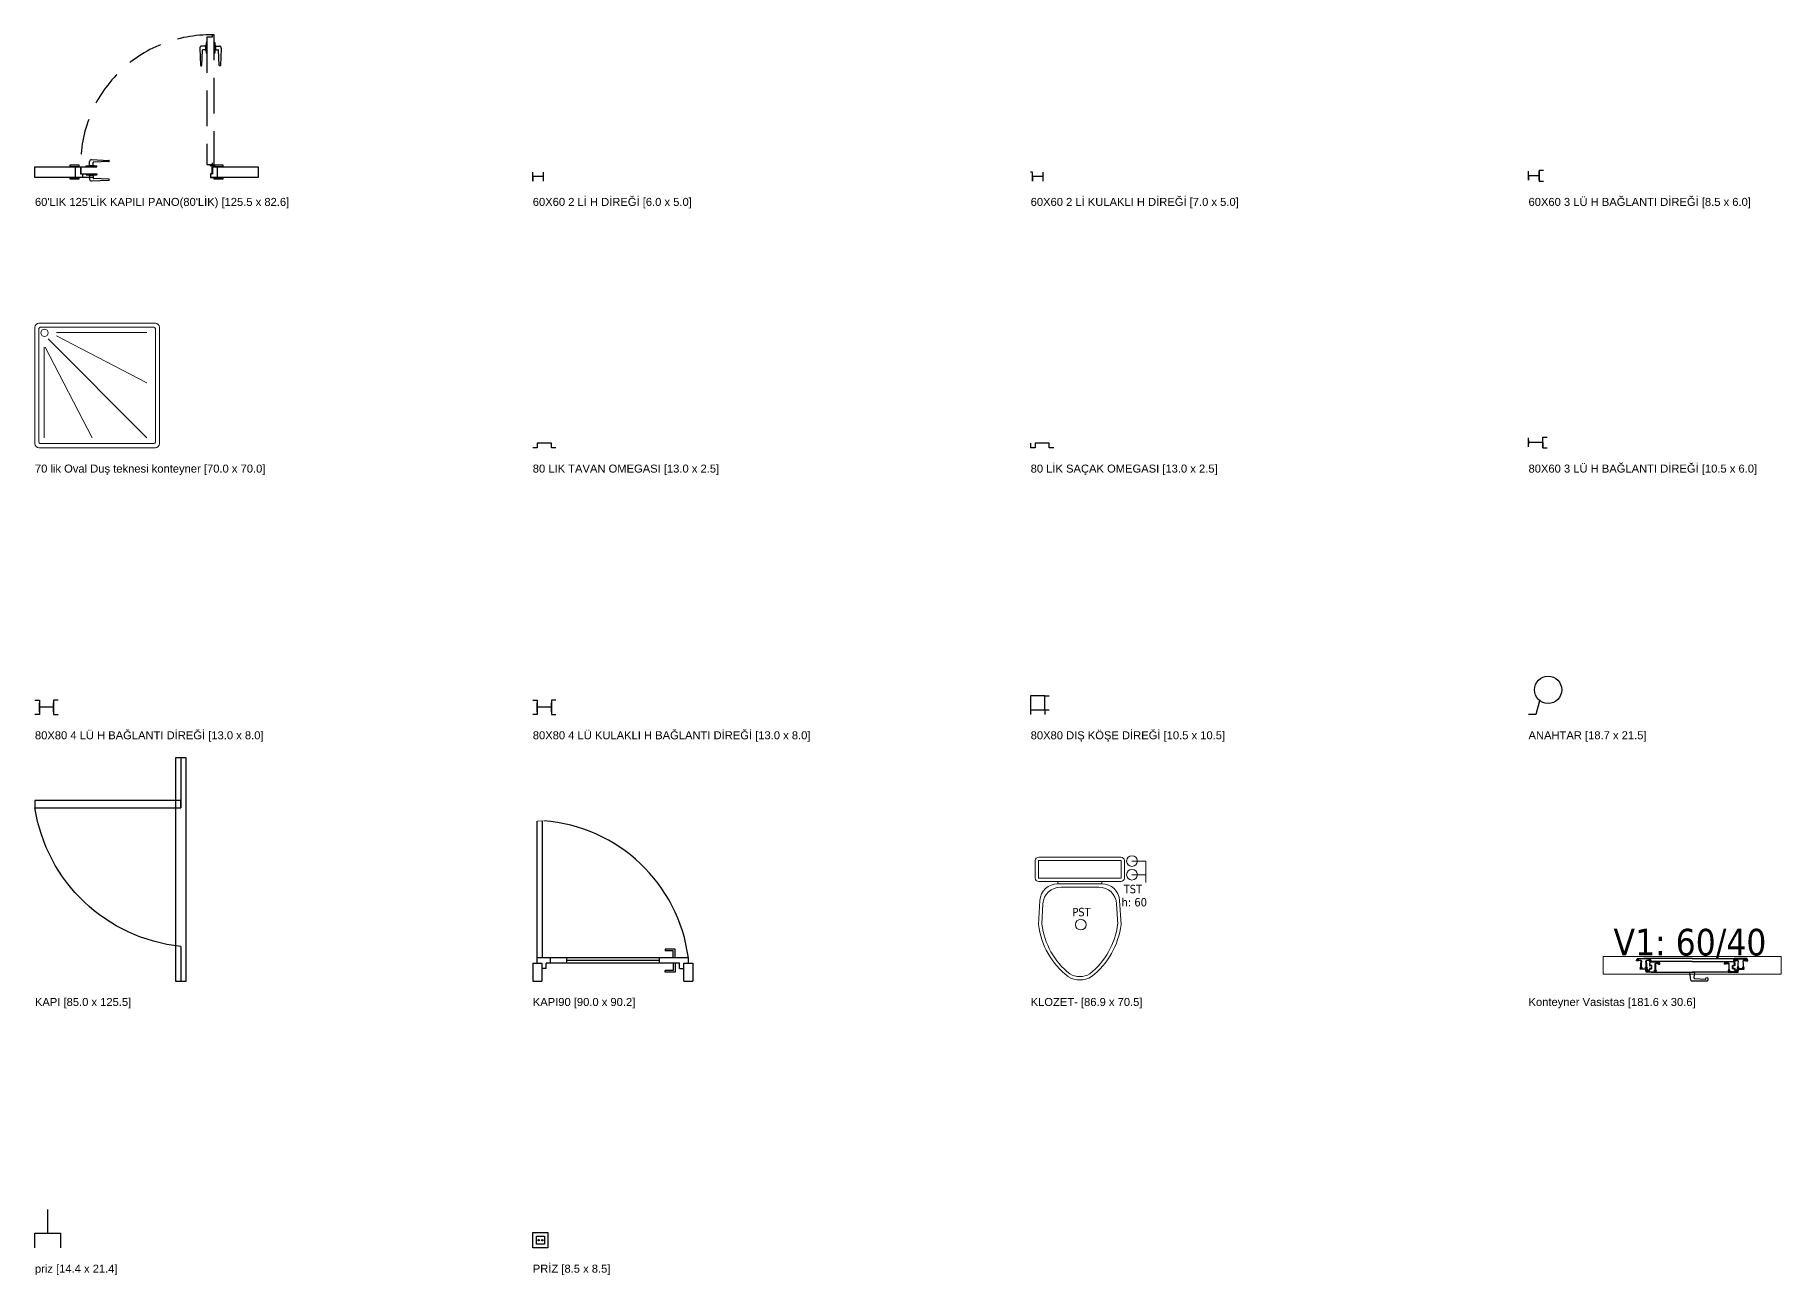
# Model space of a CAD drawing. Header units: centimetres. Extents: x -71 to 5571, y -2315 to 960.
# Drawn here: x 0 to 982, y -2315 to -1618 of the extents above; entities that cross this region are included whole.
import ezdxf

# ---------------------------------------------------------------- set-up
doc = ezdxf.new("R2010")
doc.units = ezdxf.units.CM
for name, pattern in [('ACAD_ISO07W100', [3, 0, -3]), ('DASHED2', [0.375, 0.25, -0.125]), ('HIDDEN', [9.525, 6.35, -3.175])]:
    doc.linetypes.add(name, pattern=pattern)
for name, color, linetype in [('0 max ref boşluk pano', 1, 'ACAD_ISO07W100'), ('2', 1, 'Continuous'), ('Elektrik', 1, 'Continuous'), ('KAPI', 6, 'Continuous'), ('KAPI-PLAN', 7, 'Continuous'), ('SABLON_KARTI', 9, 'Continuous')]:
    doc.layers.add(name, color=color, linetype=linetype)
doc.layers.add('PANO', color=7, linetype='Continuous', lineweight=50)
doc.layers.add('VİTRİFİYE', color=3, linetype='Continuous', lineweight=9)
doc.styles.add('ARIAL_TR', font='arial.ttf')

# ---------------------------------------------------------------- blocks, each defined once
blk = doc.blocks.new("60'LIK 125'LİK KAPILI PANO(80'LİK)")
at = {"color": 1, "lineweight": 25}
for p, q in [((92.76, 74.81), (93.2, 65.04)), ((95.96, 75.85), (93.76, 75.85)), ((93.82, 65.04), (94.18, 73.66)), ((95.96, 73.85), (94.38, 73.85)), ((95.96, 76.15), (95.96, 73.55)), ((96.16, 76.35), (96.26, 76.35)), ((96.16, 73.35), (96.26, 73.35)), ((96.26, 77.85), (96.26, 71.85)), ((96.76, 77.85), (96.26, 77.85)), ((96.76, 71.85), (96.26, 71.85)), ((100.76, 77.85), (101.26, 77.85)), ((100.76, 71.85), (101.26, 71.85)), ((101.26, 77.85), (101.26, 71.85)), ((101.36, 76.35), (101.26, 76.35)), ((101.36, 73.35), (101.26, 73.35)), ((101.56, 76.15), (101.56, 73.55)), ((101.56, 75.85), (103.76, 75.85)), ((101.56, 73.85), (103.13, 73.85)), ((103.7, 65.04), (103.33, 73.66)), ((104.76, 74.81), (104.31, 65.04)), ((93.4, 64.85), (93.62, 64.85)), ((104.11, 64.85), (103.9, 64.85))]:
    blk.add_line(p, q, dxfattribs=at)
at = {"lineweight": 25}
for p, q in [((30.78, 8.81), (30.78, 11.01)), ((31.83, 12.01), (41.59, 11.57)), ((32.78, 8.81), (32.78, 10.39)), ((41.59, 10.95), (32.97, 10.59)), ((41.78, 11.37), (41.78, 11.15)), ((99.82, 7.61), (99.82, 10.15)), ((19.75, 9.01), (24.75, 9.01)), ((19.75, 8.01), (19.75, 9.01)), ((24.75, 8.01), (19.75, 8.01)), ((19.75, 2.01), (24.75, 2.01)), ((19.75, 1.01), (19.75, 2.01)), ((24.75, 1.01), (19.75, 1.01)), ((22.75, 8.01), (25.59, 8.01)), ((26.75, 2.01), (22.75, 2.01)), ((24.75, 9.01), (24.75, 8.01)), ((24.75, 2.01), (24.75, 1.01)), ((25.59, 8.01), (25.59, 4.01)), ((25.59, 4.01), (26.75, 4.01)), ((25.78, 8.01), (25.78, 4.01)), ((26.75, 4.01), (26.75, 2.01)), ((28.78, 8.51), (34.78, 8.51)), ((28.78, 8.01), (28.78, 8.51)), ((28.78, 8.01), (34.78, 8.01)), ((28.78, 4.01), (28.78, 3.51)), ((28.78, 4.01), (34.78, 4.01)), ((28.78, 3.51), (34.78, 3.51)), ((30.28, 8.61), (30.28, 8.51)), ((30.28, 3.41), (30.28, 3.51)), ((30.48, 8.81), (33.08, 8.81)), ((30.48, 3.21), (33.08, 3.21)), ((30.78, 3.21), (30.78, 1.01)), ((31.83, 0.01), (41.59, 0.46)), ((32.78, 3.21), (32.78, 1.64)), ((41.59, 1.07), (32.97, 1.44)), ((33.28, 8.61), (33.28, 8.51)), ((33.28, 3.41), (33.28, 3.51)), ((34.78, 8.01), (34.78, 8.51)), ((34.78, 4.01), (34.78, 3.51)), ((41.78, 0.66), (41.78, 0.87)), ((98.36, 8.69), (101.28, 8.69)), ((99.91, 4.01), (98.75, 4.01)), ((98.75, 4.01), (98.75, 2.01)), ((98.75, 2.01), (102.75, 2.01)), ((99.72, 4.01), (99.72, 8.01)), ((102.75, 8.01), (99.91, 8.01)), ((99.91, 8.01), (99.91, 4.01)), ((100.75, 9.01), (105.75, 9.01)), ((105.75, 8.01), (100.75, 8.01)), ((100.75, 2.01), (105.75, 2.01)), ((100.75, 1.01), (100.75, 2.01)), ((105.75, 1.01), (100.75, 1.01)), ((100.76, 8.01), (100.76, 9.01)), ((105.75, 2.01), (105.75, 1.01)), ((105.76, 9.01), (105.76, 8.01))]:
    blk.add_line(p, q, dxfattribs=at)
blk.add_circle((99.82, 8.69), 0.583, dxfattribs=at)
at = {"color": 1, "linetype": 'DASHED2', "lineweight": 25, "ltscale": 80}
blk.add_arc((98.35, 9.59), 72.58, 88.75352, 181.24304, dxfattribs=at)
at = {"color": 1, "lineweight": 25}
for centre, radius, start, end in [((93.76, 74.85), 1, 90, 182.60256), ((94.38, 73.65), 0.2, 90, 177.5839), ((96.16, 76.15), 0.2, 90, 180), ((96.16, 73.55), 0.2, 180, 270), ((101.36, 76.15), 0.2, 0, 90), ((101.36, 73.55), 0.2, 270, 0), ((103.13, 73.65), 0.2, 2.4161, 90), ((103.76, 74.85), 1, 357.39744, 90), ((93.4, 65.05), 0.2, 182.60256, 270), ((93.62, 65.05), 0.2, 270, 357.39744), ((103.9, 65.05), 0.2, 182.60256, 270), ((104.11, 65.05), 0.2, 270, 357.39744)]:
    blk.add_arc(centre, radius, start, end, dxfattribs=at)
at = {"lineweight": 25}
for centre, radius, start, end in [((31.78, 11.01), 1, 87.39744, 180), ((32.98, 10.39), 0.2, 92.4161, 180), ((41.58, 11.37), 0.2, 0, 87.39744), ((41.58, 11.15), 0.2, 272.60256, 0), ((30.48, 8.61), 0.2, 90, 180), ((30.48, 3.41), 0.2, 180, 270), ((31.78, 1.01), 1, 180, 272.60256), ((32.98, 1.64), 0.2, 180, 267.5839), ((33.08, 8.61), 0.2, 0, 90), ((33.08, 3.41), 0.2, 270, 0), ((41.58, 0.87), 0.2, 0, 87.39744), ((41.58, 0.66), 0.2, 272.60256, 0)]:
    blk.add_arc(centre, radius, start, end, dxfattribs=at)
at = {"layer": 'KAPI-PLAN', "color": 1, "linetype": 'DASHED2', "lineweight": 25, "ltscale": 80}
for p, q in [((96.76, 80.85), (96.76, 9.31)), ((99.76, 80.85), (96.76, 80.85)), ((99.76, 82.15), (99.76, 80.85)), ((100.76, 82.15), (99.76, 82.15)), ((100.76, 8.01), (100.76, 82.15)), ((96.76, 9.31), (99.76, 9.31)), ((99.76, 9.31), (99.76, 8.01)), ((99.76, 8.01), (100.76, 8.01))]:
    blk.add_line(p, q, dxfattribs=at)
at = {"layer": 'PANO', "lineweight": 25, "ltscale": 100}
for p, q in [((22.75, 2.01), (22.75, 8.01)), ((25.78, 8.01), (34.78, 8.01)), ((25.78, 4.01), (34.78, 4.01)), ((98.75, 4.01), (99.72, 4.01)), ((102.75, 2.01), (102.75, 8.01))]:
    blk.add_line(p, q, dxfattribs=at)
for points in [[(0, 8.01), (34.78, 8.01)], [(32.78, 2.01), (0, 2.01), (0, 8.01)], [(99.72, 8.01), (125.5, 8.01), (125.5, 2.01), (98.75, 2.01)]]:
    blk.add_lwpolyline(points, dxfattribs=at)
blk = doc.blocks.new('60X60 2 Lİ H DİREĞİ')
at = {"color": 212}
for p, q in [((0, 0), (0, 5)), ((6, 2.5), (0, 2.5)), ((0, 2.5), (0, 0)), ((6, 0), (6, 5)), ((6, 0), (6, 2.5))]:
    blk.add_line(p, q, dxfattribs=at)
blk = doc.blocks.new('60X60 2 Lİ KULAKLI H DİREĞİ')
at = {"color": 95}
for p, q in [((1, 5), (0, 5)), ((1, 0), (1, 5)), ((7, 2.5), (1, 2.5)), ((1, 2.5), (1, 0)), ((7, 0), (7, 5)), ((7, 0), (7, 2.5))]:
    blk.add_line(p, q, dxfattribs=at)
blk = doc.blocks.new('60X60 3 LÜ H BAĞLANTI DİREĞİ')
at = {"color": 31}
for p, q in [((0, 0.5), (0, 5.5)), ((6, 3), (0, 3)), ((0, 3), (0, 0.5)), ((8.5, 6), (6, 6)), ((6, 6), (6, 0)), ((6, 0.5), (6, 5.5)), ((6, 0.5), (6, 3)), ((6, 0), (8.5, 0))]:
    blk.add_line(p, q, dxfattribs=at)
blk = doc.blocks.new('70 lik Oval Duş teknesi konteyner')
at = {"layer": 'VİTRİFİYE', "color": 4, "lineweight": 13}
for p, q in [((2.28, 70), (67.72, 70)), ((0, 2.28), (0, 67.72)), ((2.28, 3.05), (2.28, 66.96)), ((3.04, 67.72), (66.96, 67.72)), ((7.39, 61.22), (63.02, 5.6)), ((12.15, 64.72), (63.02, 64.72)), ((12.15, 62.92), (63.02, 36.43)), ((67.72, 66.96), (67.72, 3.04)), ((70, 67.72), (70, 2.28)), ((5.28, 5.6), (5.28, 56.47)), ((5.7, 56.47), (32.19, 5.6)), ((67.72, 0), (2.28, 0)), ((66.96, 2.28), (3.04, 2.28))]:
    blk.add_line(p, q, dxfattribs=at)
blk.add_circle((5.4, 64.6), 2.03, dxfattribs=at)
for centre, radius, start, end in [((2.28, 67.72), 2.28, 90, 180), ((67.72, 67.72), 2.28, 0, 90), ((3.04, 66.96), 0.76, 90, 180.09734), ((66.96, 66.96), 0.76, 0, 90), ((2.28, 2.28), 2.28, 180, 270), ((3.04, 3.04), 0.76, 179.54319, 270.45682), ((66.96, 3.04), 0.76, 270, 0), ((67.72, 2.28), 2.28, 270, 0)]:
    blk.add_arc(centre, radius, start, end, dxfattribs=at)
blk = doc.blocks.new('80 LIK TAVAN OMEGASI')
at = {"color": 5}
for p, q in [((2.5, 0), (0, 0)), ((10.5, 2.5), (2.5, 2.5)), ((2.5, 2.5), (2.5, 0)), ((10.5, 0), (10.5, 2.5)), ((13, 0), (10.5, 0))]:
    blk.add_line(p, q, dxfattribs=at)
blk = doc.blocks.new('80 LİK SAÇAK OMEGASI')
at = {"color": 34}
for p, q in [((0, 2.5), (0, 0)), ((2.5, 0), (0, 0)), ((10.5, 2.5), (2.5, 2.5)), ((2.5, 2.5), (2.5, 0)), ((10.5, 0), (10.5, 2.5)), ((13, 0), (10.5, 0))]:
    blk.add_line(p, q, dxfattribs=at)
blk = doc.blocks.new('80X60 3 LÜ H BAĞLANTI DİREĞİ')
at = {"color": 31}
for p, q in [((0, 0.5), (0, 5.5)), ((0, 4.25), (0, 1.75)), ((8, 3), (0, 3)), ((8, 0), (8, 6)), ((8, 6), (10.5, 6)), ((8, 3), (8, 0)), ((8, 0), (10.5, 0))]:
    blk.add_line(p, q, dxfattribs=at)
blk = doc.blocks.new('80X80 4 LÜ H BAĞLANTI DİREĞİ')
at = {"color": 23}
for p, q in [((0, 8), (2.5, 8)), ((2.5, 0), (0, 0)), ((2.5, 8), (2.5, 0)), ((2.5, 1.5), (2.5, 6.5)), ((2.5, 1.5), (2.5, 6.5)), ((10.5, 4), (2.5, 4)), ((2.5, 4), (2.5, 1.5)), ((2.5, 1.5), (2.5, 4)), ((13, 8), (10.5, 8)), ((10.5, 8), (10.5, 0)), ((10.5, 1.5), (10.5, 6.5)), ((10.5, 1.5), (10.5, 4)), ((10.5, 0), (13, 0))]:
    blk.add_line(p, q, dxfattribs=at)
blk = doc.blocks.new('80X80 4 LÜ KULAKLI H BAĞLANTI DİREĞİ')
at = {"color": 56}
for p, q in [((0, 8), (2.5, 8)), ((2.5, 0), (0, 0)), ((2.5, 8), (2.5, 0)), ((2.5, 1.5), (2.5, 6.5)), ((2.5, 1.5), (2.5, 6.5)), ((10.5, 4), (2.5, 4)), ((2.5, 4), (2.5, 1.5)), ((2.5, 1.5), (2.5, 4)), ((13, 8), (10.5, 8)), ((10.5, 8), (10.5, 0)), ((10.5, 1.5), (10.5, 6.5)), ((10.5, 1.5), (10.5, 4)), ((10.5, 0), (13, 0))]:
    blk.add_line(p, q, dxfattribs=at)
blk = doc.blocks.new('80X80 DIŞ KÖŞE DİREĞİ')
at = {"color": 1}
for p, q in [((8, 10.5), (10.5, 10.5)), ((0, 2.5), (0, 0)), ((8, 2.5), (7.93, 0)), ((8, 2.5), (10.5, 2.5))]:
    blk.add_line(p, q, dxfattribs=at)
blk.add_lwpolyline([(0, 2.5), (8, 2.5), (8, 10.5), (0, 10.5)], close=True, dxfattribs=at)
blk = doc.blocks.new('ANAHTAR')
at = {"layer": 'Elektrik', "color": 20}
for p, q in [((4.09, 0), (0, 0)), ((6.14, 7.67), (4.09, 0))]:
    blk.add_line(p, q, dxfattribs=at)
blk.add_circle((11, 13.8), 7.67, dxfattribs=at)
blk = doc.blocks.new('KAPI')
for points in [[(79, 125.5), (79, 0), (85, 0), (85, 125.5)], [(79, 125.5), (79, 0), (85, 0), (85, 125.5)], [(85, 0), (85, 125.5), (79, 125.5), (79, 0)]]:
    blk.add_lwpolyline(points, close=True)
at = {"layer": '0 max ref boşluk pano', "linetype": 'ByBlock'}
for points in [[(82, 125.5), (82, 97.5)], [(82, 19.5), (82, 0)]]:
    blk.add_lwpolyline(points, dxfattribs=at)
blk.add_lwpolyline([(82, 19.5, -0.341049), (0, 97.5), (82, 97.5), (82, 101.5), (0, 101.5), (0, 97.5)], format="xyb", dxfattribs=at)
blk = doc.blocks.new('KAPI90')
at = {"layer": 'KAPI', "color": 2, "linetype": 'HIDDEN', "lineweight": 13, "ltscale": 0.5}
blk.add_line((2.5, 90), (5.51, 90.16), dxfattribs=at)
at = {"layer": 'KAPI', "color": 2}
for p, q in [((2.5, 10), (2.5, 90)), ((5.51, 13), (5.51, 90.16)), ((0, 10), (5, 10)), ((0, 10), (0, 0)), ((87.5, 13), (2.5, 13)), ((5, 10), (5, 0)), ((82.5, 10), (7.5, 10)), ((7.5, 7), (7.5, 10)), ((10, 10), (10, 13)), ((18.97, 13), (18.97, 10)), ((71.03, 11.5), (18.97, 11.5)), ((71.03, 13), (71.03, 10)), ((80, 18), (74.47, 18)), ((74.47, 18), (74.47, 17)), ((79, 17), (74.47, 17)), ((79, 13), (79, 17)), ((79, 10), (79, 6)), ((80, 13), (80, 18)), ((80, 10), (80, 5)), ((82.5, 7), (82.5, 10)), ((85, 0), (85, 10)), ((85, 10), (90, 10)), ((87.5, 10), (87.5, 13)), ((90, 10), (90, 0)), ((0, 0), (5, 0)), ((7.5, 7), (5, 7)), ((79, 6), (74.47, 6)), ((74.47, 5), (74.47, 6)), ((80, 5), (74.47, 5)), ((82.5, 7), (85, 7)), ((85, 0), (90, 0))]:
    blk.add_line(p, q, dxfattribs=at)
blk.add_arc((-0.67, 1.52), 88.92, 7.42152, 85.59361, dxfattribs=at)
blk = doc.blocks.new('KLOZET-')
at = {"layer": 'PANO', "color": 4, "lineweight": 20, "ltscale": 100}
for p, q in [((64.87, 67.52), (57, 67.52)), ((57, 59.82), (64.87, 59.82)), ((64.87, 59.82), (64.87, 67.52)), ((64.87, 59.82), (64.87, 55.51))]:
    blk.add_line(p, q, dxfattribs=at)
for centre in [(57, 67.52), (57, 59.82), (28.18, 31.74)]:
    blk.add_circle(centre, 3, dxfattribs=at)
at = {"layer": 'VİTRİFİYE', "color": 4, "lineweight": 13}
for p, q in [((50.69, 69.76), (4.58, 69.76)), ((2.58, 67.76), (2.58, 57.95)), ((50.82, 67.89), (4.45, 67.89)), ((4.45, 67.89), (4.45, 57.82)), ((50.82, 57.82), (50.82, 67.89)), ((52.69, 57.95), (52.69, 67.76)), ((4.45, 57.82), (50.82, 57.82)), ((4.58, 55.95), (50.69, 55.95)), ((15.2, 54.74), (15.2, 55.95)), ((40.06, 54.74), (15.2, 54.74)), ((38.36, 52.87), (16.91, 52.87)), ((40.06, 54.74), (40.06, 55.95)), ((5.22, 45.31), (4.45, 31.82)), ((6.92, 43.39), (6.32, 31.95)), ((48.94, 31.95), (48.35, 43.39)), ((50.82, 31.82), (50.05, 45.31))]:
    blk.add_line(p, q, dxfattribs=at)
for centre, radius, start, end in [((4.58, 67.76), 2, 90, 180), ((50.69, 67.76), 2, 0, 90), ((4.58, 57.95), 2, 180, 270), ((15.2, 44.74), 10, 90, 176.73734), ((16.91, 42.87), 10, 90, 177.00587), ((38.36, 42.87), 10, 2.99413, 90), ((40.06, 44.74), 10, 3.26266, 90), ((50.69, 57.95), 2, 270, 0), ((47.93, 37.05), 43.79, 186.86162, 232.06285), ((47.99, 37.07), 41.98, 186.99475, 231.73082), ((7.27, 37.07), 41.98, 308.26918, 353.00525), ((7.34, 37.05), 43.79, 307.93715, 353.13838), ((27.63, 13.22), 12.59, 238.24964, 301.75036), ((27.63, 13.22), 10.72, 238.24964, 301.75036)]:
    blk.add_arc(centre, radius, start, end, dxfattribs=at)
at = {"char_height": 4.725, "width": 57.1983, "attachment_point": 5, "style": 'ARIAL_TR'}
for s, insert in [('{\\fTahoma|b0|i0|c162|p34;TST}', (57.5, 51.73)), ('{\\fTahoma|b0|i0|c162|p34;PST}', (28.6, 38.77)), ('{\\fTahoma|b0|i0|c162|p34;h: 60 }', (58.28, 44.31))]:
    blk.add_mtext(s, dxfattribs=dict(at, insert=insert))
blk = doc.blocks.new('Konteyner Vasistas')
at = {"layer": '2'}
for p, q in [((92.04, 12.7), (64.77, 12.7)), ((92.04, 11), (70.67, 11)), ((92.04, 12.7), (119.32, 12.7)), ((92.04, 11), (113.42, 11)), ((69.04, 5), (92.04, 5)), ((115.05, 5), (92.04, 5))]:
    blk.add_line(p, q, dxfattribs=at)
for points in [[(61.27, 11.45), (61.27, 11.4), (61.18, 11.31, -0.198912), (61.15, 11.3), (60.82, 11.3, -0.414214), (60.77, 11.35), (60.77, 11.59, -0.090038), (60.77, 11.61), (61.13, 12.57, -0.31252), (61.32, 12.7), (68.22, 12.7, -0.31252), (68.4, 12.57), (68.77, 11.6), (68.77, 11.35, -0.414214), (68.72, 11.3), (68.39, 11.3, -0.198912), (68.35, 11.31), (68.27, 11.4), (68.27, 11.45, -0.414214), (68.32, 11.5), (68.5, 11.5), (68.5, 11.6), (68.44, 11.77, 0.31252), (68.39, 11.8), (68.02, 11.8, 0.414214), (67.97, 11.75), (67.97, 11.5), (68.02, 11.5, -0.618034), (68.07, 11.4), (67.98, 11.31, -0.198912), (67.95, 11.3), (67.77, 11.3, -0.414214), (67.72, 11.35), (67.72, 11.85, -0.414214), (67.92, 12.05), (68.26, 12.05, 0.523787), (68.31, 12.12), (68.19, 12.42, 0.31252), (68.15, 12.45), (61.39, 12.45, 0.31252), (61.34, 12.42), (61.23, 12.12, 0.523787), (61.28, 12.05), (61.62, 12.05, -0.414214), (61.82, 11.85), (61.82, 11.35, -0.414214), (61.77, 11.3), (61.59, 11.3, -0.198912), (61.55, 11.31), (61.47, 11.4), (61.47, 11.45, -0.414214), (61.52, 11.5), (61.57, 11.5), (61.57, 11.75, 0.414214), (61.52, 11.8), (61.14, 11.8, 0.31252), (61.1, 11.77), (61.04, 11.6), (61.04, 11.5), (61.22, 11.5, -0.414214)], [(61.82, 11.5), (61.82, 11.7), (62.98, 11.7, -0.436313), (63.48, 11.16), (63.37, 9.7), (63.37, 7.9), (63.52, 7.9, -0.414214), (63.72, 7.7), (63.72, 7, 0.414214), (63.77, 6.95), (65.77, 6.95, 0.414214), (65.82, 7), (65.82, 7.7, -0.414214), (66.02, 7.9), (66.17, 7.9), (66.17, 9.7), (66.06, 11.16, -0.436541), (66.56, 11.7), (67.72, 11.7), (67.72, 11.5), (66.56, 11.5, 0.436313), (66.26, 11.18), (66.37, 9.7), (66.37, 7.85, 0.198912), (66.38, 7.82), (66.43, 7.77, 0.242359), (66.48, 7.75), (66.67, 7.79, -1.148526), (66.77, 7.8), (66.77, 7.64, -0.366473), (66.73, 7.59), (66.47, 7.55, -0.041448), (66.47, 7.55), (66.32, 7.55, -0.414214), (66.27, 7.6), (66.27, 7.63, 0.198912), (66.25, 7.66), (66.18, 7.74, 0.198912), (66.15, 7.75), (66.07, 7.75, 0.414214), (66.02, 7.7), (66.02, 7, 0.414214), (66.07, 6.95), (66.47, 6.95, 0.414214), (66.52, 7), (66.52, 7.01, -0.35729), (66.56, 7.06), (66.71, 7.09, -0.473525), (66.77, 7.04), (66.77, 6.75, -0.414214), (66.72, 6.7), (62.82, 6.7, -0.414214), (62.77, 6.75), (62.77, 7.04, -0.473525), (62.83, 7.09), (62.98, 7.06, -0.35729), (63.02, 7.01), (63.02, 7, 0.414214), (63.07, 6.95), (63.47, 6.95, 0.414214), (63.52, 7), (63.52, 7.7, 0.414214), (63.47, 7.75), (63.39, 7.75, 0.198912), (63.35, 7.74), (63.28, 7.66, 0.198912), (63.27, 7.63), (63.27, 7.6, -0.414214), (63.22, 7.55), (63.07, 7.55), (62.81, 7.59, -0.366473), (62.77, 7.64), (62.77, 7.8, -1.148526), (62.87, 7.79), (63.06, 7.75, 0.242359), (63.1, 7.77), (63.15, 7.82, 0.198912), (63.17, 7.85), (63.17, 9.7), (63.28, 11.18, 0.436313), (62.98, 11.5)], [(122.82, 11.45), (122.82, 11.4), (122.91, 11.31, 0.198912), (122.94, 11.3), (123.27, 11.3, 0.414214), (123.32, 11.35), (123.32, 11.59, 0.090038), (123.32, 11.61), (122.96, 12.57, 0.31252), (122.77, 12.7), (115.87, 12.7, 0.31252), (115.68, 12.57), (115.32, 11.6), (115.32, 11.35, 0.414214), (115.37, 11.3), (115.7, 11.3, 0.198912), (115.73, 11.31), (115.82, 11.4), (115.82, 11.45, 0.414214), (115.77, 11.5), (115.59, 11.5), (115.59, 11.6), (115.65, 11.77, -0.31252), (115.7, 11.8), (116.07, 11.8, -0.414214), (116.12, 11.75), (116.12, 11.5), (116.07, 11.5, 0.618034), (116.02, 11.4), (116.11, 11.31, 0.198912), (116.14, 11.3), (116.32, 11.3, 0.414214), (116.37, 11.35), (116.37, 11.85, 0.414214), (116.17, 12.05), (115.83, 12.05, -0.523787), (115.78, 12.12), (115.89, 12.42, -0.31252), (115.94, 12.45), (122.7, 12.45, -0.31252), (122.75, 12.42), (122.86, 12.12, -0.523787), (122.81, 12.05), (122.47, 12.05, 0.414214), (122.27, 11.85), (122.27, 11.35, 0.414214), (122.32, 11.3), (122.5, 11.3, 0.198912), (122.53, 11.31), (122.62, 11.4), (122.62, 11.45, 0.414214), (122.57, 11.5), (122.52, 11.5), (122.52, 11.75, -0.414214), (122.57, 11.8), (122.94, 11.8, -0.31252), (122.99, 11.77), (123.05, 11.6), (123.05, 11.5), (122.87, 11.5, 0.414214)], [(122.27, 11.5), (122.27, 11.7), (121.11, 11.7, 0.436313), (120.61, 11.16), (120.72, 9.7), (120.72, 7.9), (120.57, 7.9, 0.414214), (120.37, 7.7), (120.37, 7, -0.414214), (120.32, 6.95), (118.32, 6.95, -0.414214), (118.27, 7), (118.27, 7.7, 0.414214), (118.07, 7.9), (117.92, 7.9), (117.92, 9.7), (118.03, 11.16, 0.436541), (117.53, 11.7), (116.37, 11.7), (116.37, 11.5), (117.53, 11.5, -0.436313), (117.83, 11.18), (117.72, 9.7), (117.72, 7.85, -0.198912), (117.7, 7.82), (117.65, 7.77, -0.242359), (117.61, 7.75), (117.42, 7.79, 1.148526), (117.32, 7.8), (117.32, 7.64, 0.366473), (117.36, 7.59), (117.61, 7.55, 0.041448), (117.62, 7.55), (117.77, 7.55, 0.414214), (117.82, 7.6), (117.82, 7.63, -0.198912), (117.83, 7.66), (117.9, 7.74, -0.198912), (117.94, 7.75), (118.02, 7.75, -0.414214), (118.07, 7.7), (118.07, 7, -0.414214), (118.02, 6.95), (117.62, 6.95, -0.414214), (117.57, 7), (117.57, 7.01, 0.35729), (117.53, 7.06), (117.38, 7.09, 0.473525), (117.32, 7.04), (117.32, 6.75, 0.414214), (117.37, 6.7), (121.27, 6.7, 0.414214), (121.32, 6.75), (121.32, 7.04, 0.473525), (121.26, 7.09), (121.11, 7.06, 0.35729), (121.07, 7.01), (121.07, 7, -0.414214), (121.02, 6.95), (120.62, 6.95, -0.414214), (120.57, 7), (120.57, 7.7, -0.414214), (120.62, 7.75), (120.7, 7.75, -0.198912), (120.74, 7.74), (120.81, 7.66, -0.198912), (120.82, 7.63), (120.82, 7.6, 0.414214), (120.87, 7.55), (121.02, 7.55), (121.28, 7.59, 0.366473), (121.32, 7.64), (121.32, 7.8, 1.148526), (121.22, 7.79), (121.03, 7.75, -0.242359), (120.99, 7.77), (120.93, 7.82, -0.198912), (120.92, 7.85), (120.92, 9.7), (120.81, 11.18, -0.436313), (121.11, 11.5)], [(100.79, 1.5), (100.79, 0.5, -0.414214), (100.29, 0), (91.75, 0, -0.385314), (91.25, 0.45), (90.79, 5), (93.29, 5), (92.97, 2.01, 0.424248), (93.43, 1.46), (99.47, 1.02, 0.435641), (99.79, 1.32), (99.79, 1.5, -1)]]:
    blk.add_lwpolyline(points, format="xyb", close=True, dxfattribs=at)
for points in [[(66.06, 6.4), (66.38, 6.4, -0.198912), (66.41, 6.39), (66.5, 6.3), (66.5, 6.25, -0.414214), (66.45, 6.2), (66.27, 6.2), (66.27, 6.1), (66.3, 5.94, 0.362465), (66.34, 5.9), (66.75, 5.9, 0.414214), (66.8, 5.95), (66.8, 6.2), (66.75, 6.2, -0.618034), (66.7, 6.3), (66.79, 6.39, -0.198912), (66.82, 6.4), (67, 6.4, -0.414214), (67.05, 6.35), (67.05, 5.85, -0.414214), (66.85, 5.65), (66.41, 5.65, 0.467928), (66.36, 5.59), (66.41, 5.29, 0.362465), (66.46, 5.25), (70.87, 5.25, 0.414214), (70.92, 5.3), (70.92, 6, -0.414214), (71.12, 6.2), (71.27, 6.2), (71.27, 8), (71.16, 9.46, -0.436541), (71.66, 10), (72.82, 10), (72.82, 9.8), (71.66, 9.8, 0.436313), (71.36, 9.48), (71.47, 8), (71.47, 6.15, 0.198912), (71.48, 6.12), (71.53, 6.07, 0.242359), (71.58, 6.05), (71.77, 6.09, -1.148526), (71.87, 6.1), (71.87, 5.94, -0.366473), (71.83, 5.89), (71.57, 5.85, -0.041448), (71.57, 5.85), (71.42, 5.85, -0.414214), (71.37, 5.9), (71.37, 5.93, 0.198912), (71.35, 5.96), (71.28, 6.04, 0.198912), (71.25, 6.05), (71.17, 6.05, 0.414214), (71.12, 6), (71.12, 5.3, 0.414214), (71.17, 5.25), (71.57, 5.25, 0.414214), (71.62, 5.3), (71.62, 5.31, -0.35729), (71.66, 5.36), (71.81, 5.39, -0.473525), (71.87, 5.34), (71.87, 5.05, -0.414214), (71.82, 5), (66.25, 5, -0.362465), (66.21, 5.04), (65.97, 6.34, -0.467928), (66.02, 6.4), (66.06, 6.4)], [(68.22, 10.75), (68.02, 10.75), (68.22, 10.75), (68.22, 10.2, -0.414214), (68.17, 10.15), (68.02, 10.15, 0.414214), (67.97, 10.1), (67.97, 8.75, 0.414214), (68.02, 8.7), (68.17, 8.7, -0.414214), (68.22, 8.65), (68.22, 8.55, 0.414214), (68.27, 8.5), (68.37, 8.5, 0.414214), (68.42, 8.55), (68.42, 8.65, -0.414214), (68.47, 8.7), (68.95, 8.7, -0.198912), (68.98, 8.69), (69.15, 8.51, -0.198912), (69.17, 8.48), (69.17, 7.32, -0.198912), (69.15, 7.29), (68.98, 7.11, -0.198912), (68.95, 7.1), (68.47, 7.1, -0.414214), (68.42, 7.15), (68.42, 7.25, 0.414214), (68.37, 7.3), (68.27, 7.3, 0.414214), (68.22, 7.25), (68.22, 7.15, -0.414214), (68.17, 7.1), (68.02, 7.1, 0.414214), (67.97, 7.05), (67.97, 6.25, -0.414214), (67.92, 6.2), (67.05, 6.2), (67.05, 6), (67.92, 6, 0.414214), (68.17, 6.25), (68.17, 6.9), (68.95, 6.9, 0.198912), (69.12, 6.97), (69.29, 7.14, 0.198912), (69.37, 7.32), (69.37, 8.48, 0.198912), (69.29, 8.66), (69.12, 8.83, 0.198912), (68.95, 8.9), (68.17, 8.9), (68.17, 9.95, 0.414214), (68.42, 10.2), (68.42, 10.75), (73.25, 10.75, -0.31252), (73.29, 10.72), (73.41, 10.42, -0.523787), (73.36, 10.35), (73.02, 10.35, 0.414214), (72.82, 10.15), (72.82, 9.65, 0.414214), (72.87, 9.6), (73.05, 9.6, 0.198912), (73.08, 9.61), (73.17, 9.7, 0.618034), (73.12, 9.8), (73.07, 9.8), (73.07, 10.05, -0.414214), (73.12, 10.1), (73.49, 10.1, -0.31252), (73.54, 10.07), (73.6, 9.9), (73.6, 9.8), (73.42, 9.8, 0.414214), (73.37, 9.75), (73.37, 9.7), (73.45, 9.61, 0.198912), (73.49, 9.6), (73.82, 9.6, 0.414214), (73.87, 9.65), (73.87, 9.9), (73.5, 10.87, 0.31252), (73.32, 11), (68.02, 11), (68.02, 10.75)], [(115.87, 10.75), (116.07, 10.75), (115.87, 10.75), (115.87, 10.2, 0.414214), (115.92, 10.15), (116.07, 10.15, -0.414214), (116.12, 10.1), (116.12, 8.75, -0.414214), (116.07, 8.7), (115.92, 8.7, 0.414214), (115.87, 8.65), (115.87, 8.55, -0.414214), (115.82, 8.5), (115.72, 8.5, -0.414214), (115.67, 8.55), (115.67, 8.65, 0.414214), (115.62, 8.7), (115.14, 8.7, 0.198912), (115.11, 8.69), (114.93, 8.51, 0.198912), (114.92, 8.48), (114.92, 7.32, 0.198912), (114.93, 7.29), (115.11, 7.11, 0.198912), (115.14, 7.1), (115.62, 7.1, 0.414214), (115.67, 7.15), (115.67, 7.25, -0.414214), (115.72, 7.3), (115.82, 7.3, -0.414214), (115.87, 7.25), (115.87, 7.15, 0.414214), (115.92, 7.1), (116.07, 7.1, -0.414214), (116.12, 7.05), (116.12, 6.25, 0.414214), (116.17, 6.2), (117.04, 6.2), (117.04, 6), (116.17, 6, -0.414214), (115.92, 6.25), (115.92, 6.9), (115.14, 6.9, -0.198912), (114.96, 6.97), (114.79, 7.14, -0.198912), (114.72, 7.32), (114.72, 8.48, -0.198912), (114.79, 8.66), (114.96, 8.83, -0.198912), (115.14, 8.9), (115.92, 8.9), (115.92, 9.95, -0.414214), (115.67, 10.2), (115.67, 10.75), (110.84, 10.75, 0.31252), (110.79, 10.72), (110.68, 10.42, 0.523787), (110.73, 10.35), (111.07, 10.35, -0.414214), (111.27, 10.15), (111.27, 9.65, -0.414214), (111.22, 9.6), (111.04, 9.6, -0.198912), (111.01, 9.61), (110.92, 9.7, -0.618034), (110.97, 9.8), (111.02, 9.8), (111.02, 10.05, 0.414214), (110.97, 10.1), (110.6, 10.1, 0.31252), (110.55, 10.07), (110.49, 9.9), (110.49, 9.8), (110.67, 9.8, -0.414214), (110.72, 9.75), (110.72, 9.7), (110.63, 9.61, -0.198912), (110.6, 9.6), (110.27, 9.6, -0.414214), (110.22, 9.65), (110.22, 9.9), (110.58, 10.87, -0.31252), (110.77, 11), (116.07, 11), (116.07, 10.75)], [(118.03, 6.4), (117.71, 6.4, 0.198912), (117.67, 6.39), (117.59, 6.3), (117.59, 6.25, 0.414214), (117.64, 6.2), (117.82, 6.2), (117.82, 6.1), (117.79, 5.94, -0.362465), (117.74, 5.9), (117.34, 5.9, -0.414214), (117.29, 5.95), (117.29, 6.2), (117.34, 6.2, 0.618034), (117.39, 6.3), (117.3, 6.39, 0.198912), (117.27, 6.4), (117.09, 6.4, 0.414214), (117.04, 6.35), (117.04, 5.85, 0.414214), (117.24, 5.65), (117.68, 5.65, -0.467928), (117.73, 5.59), (117.67, 5.29, -0.362465), (117.62, 5.25), (113.22, 5.25, -0.414214), (113.17, 5.3), (113.17, 6, 0.414214), (112.97, 6.2), (112.82, 6.2), (112.82, 8), (112.93, 9.46, 0.436541), (112.43, 10), (111.27, 10), (111.27, 9.8), (112.43, 9.8, -0.436313), (112.73, 9.48), (112.62, 8), (112.62, 6.15, -0.198912), (112.6, 6.12), (112.55, 6.07, -0.242359), (112.51, 6.05), (112.32, 6.09, 1.148526), (112.22, 6.1), (112.22, 5.94, 0.366473), (112.26, 5.89), (112.51, 5.85, 0.041448), (112.52, 5.85), (112.67, 5.85, 0.414214), (112.72, 5.9), (112.72, 5.93, -0.198912), (112.73, 5.96), (112.8, 6.04, -0.198912), (112.84, 6.05), (112.92, 6.05, -0.414214), (112.97, 6), (112.97, 5.3, -0.414214), (112.92, 5.25), (112.52, 5.25, -0.414214), (112.47, 5.3), (112.47, 5.31, 0.35729), (112.43, 5.36), (112.28, 5.39, 0.473525), (112.22, 5.34), (112.22, 5.05, 0.414214), (112.27, 5), (117.83, 5, 0.362465), (117.88, 5.04), (118.12, 6.34, 0.467928), (118.07, 6.4), (118.03, 6.4)]]:
    blk.add_lwpolyline(points, format="xyb", dxfattribs=at)
at = {"layer": 'PANO', "lineweight": 20, "ltscale": 100}
for p, q in [((42.04, 5.85), (42.04, 11.85)), ((142.04, 11.85), (142.04, 5.85))]:
    blk.add_line(p, q, dxfattribs=at)
for points in [[(42.04, 13.85), (142.04, 13.85)], [(42.04, 3.85), (42.04, 13.85)], [(142.04, 13.85), (142.04, 3.85)], [(142.04, 3.85), (42.04, 3.85)]]:
    blk.add_lwpolyline(points, dxfattribs=at)
at = {"insert": (90.79, 20.95), "char_height": 15, "width": 181.5819, "attachment_point": 5, "style": 'ARIAL_TR'}
blk.add_mtext('{\\fTahoma|b0|i0|c162|p34;V1: 60/40}', dxfattribs=at)
blk = doc.blocks.new('priz')
at = {"layer": 'Elektrik', "color": 1}
for p, q in [((7.2, 8.3), (7.2, 21.45)), ((0, 0), (0, 8.3)), ((0, 8.3), (14.39, 8.3)), ((14.39, 8.3), (14.39, 0))]:
    blk.add_line(p, q, dxfattribs=at)
blk = doc.blocks.new('PRİZ')
for points in [[(0, 8.5), (8.5, 8.5), (8.5, 0), (0, 0)], [(2, 6.5), (6.5, 6.5), (6.5, 2), (2, 2)]]:
    blk.add_lwpolyline(points, close=True)
for centre in [(3.22, 4.25), (5.28, 4.25)]:
    blk.add_circle(centre, 0.4)

msp = doc.modelspace()

# ---------------------------------------------------------------- block references
at = {"layer": 'SABLON_KARTI'}
for name, p in [("60'LIK 125'LİK KAPILI PANO(80'LİK)", (0, -1700)), ('60X60 2 Lİ H DİREĞİ', (280, -1700)), ('60X60 2 Lİ KULAKLI H DİREĞİ', (560, -1700)), ('60X60 3 LÜ H BAĞLANTI DİREĞİ', (840, -1700)), ('70 lik Oval Duş teknesi konteyner', (0, -1850)), ('80X60 3 LÜ H BAĞLANTI DİREĞİ', (840, -1850)), ('80 LIK TAVAN OMEGASI', (280, -1850)), ('80 LİK SAÇAK OMEGASI', (560, -1850)), ('ANAHTAR', (840, -2000)), ('80X80 4 LÜ H BAĞLANTI DİREĞİ', (0, -2000)), ('80X80 4 LÜ KULAKLI H BAĞLANTI DİREĞİ', (280, -2000)), ('80X80 DIŞ KÖŞE DİREĞİ', (560, -2000)), ('KAPI', (0, -2150)), ('KAPI90', (280, -2150)), ('KLOZET-', (560, -2150)), ('Konteyner Vasistas', (840, -2150)), ('priz', (0, -2300)), ('PRİZ', (280, -2300))]:
    msp.add_blockref(name, p, dxfattribs=at)

# ---------------------------------------------------------------- texts
at = {"layer": 'SABLON_KARTI', "style": 'ARIAL_TR'}
for s, p in [("60'LIK 125'LİK KAPILI PANO(80'LİK) [125.5 x 82.6]", (0, -1714)), ('60X60 2 Lİ H DİREĞİ [6.0 x 5.0]', (280, -1714)), ('60X60 2 Lİ KULAKLI H DİREĞİ [7.0 x 5.0]', (560, -1714)), ('60X60 3 LÜ H BAĞLANTI DİREĞİ [8.5 x 6.0]', (840, -1714)), ('70 lik Oval Duş teknesi konteyner [70.0 x 70.0]', (0, -1864)), ('80 LIK TAVAN OMEGASI [13.0 x 2.5]', (280, -1864)), ('80 LİK SAÇAK OMEGASI [13.0 x 2.5]', (560, -1864)), ('80X60 3 LÜ H BAĞLANTI DİREĞİ [10.5 x 6.0]', (840, -1864)), ('80X80 4 LÜ H BAĞLANTI DİREĞİ [13.0 x 8.0]', (0, -2014)), ('80X80 4 LÜ KULAKLI H BAĞLANTI DİREĞİ [13.0 x 8.0]', (280, -2014)), ('80X80 DIŞ KÖŞE DİREĞİ [10.5 x 10.5]', (560, -2014)), ('ANAHTAR [18.7 x 21.5]', (840, -2014)), ('KAPI [85.0 x 125.5]', (0, -2164)), ('KAPI90 [90.0 x 90.2]', (280, -2164)), ('KLOZET- [86.9 x 70.5]', (560, -2164)), ('Konteyner Vasistas [181.6 x 30.6]', (840, -2164)), ('priz [14.4 x 21.4]', (0, -2314)), ('PRİZ [8.5 x 8.5]', (280, -2314))]:
    msp.add_text(s, height=4.5, dxfattribs=at).set_placement(p)

doc.saveas('drawing.dxf')
